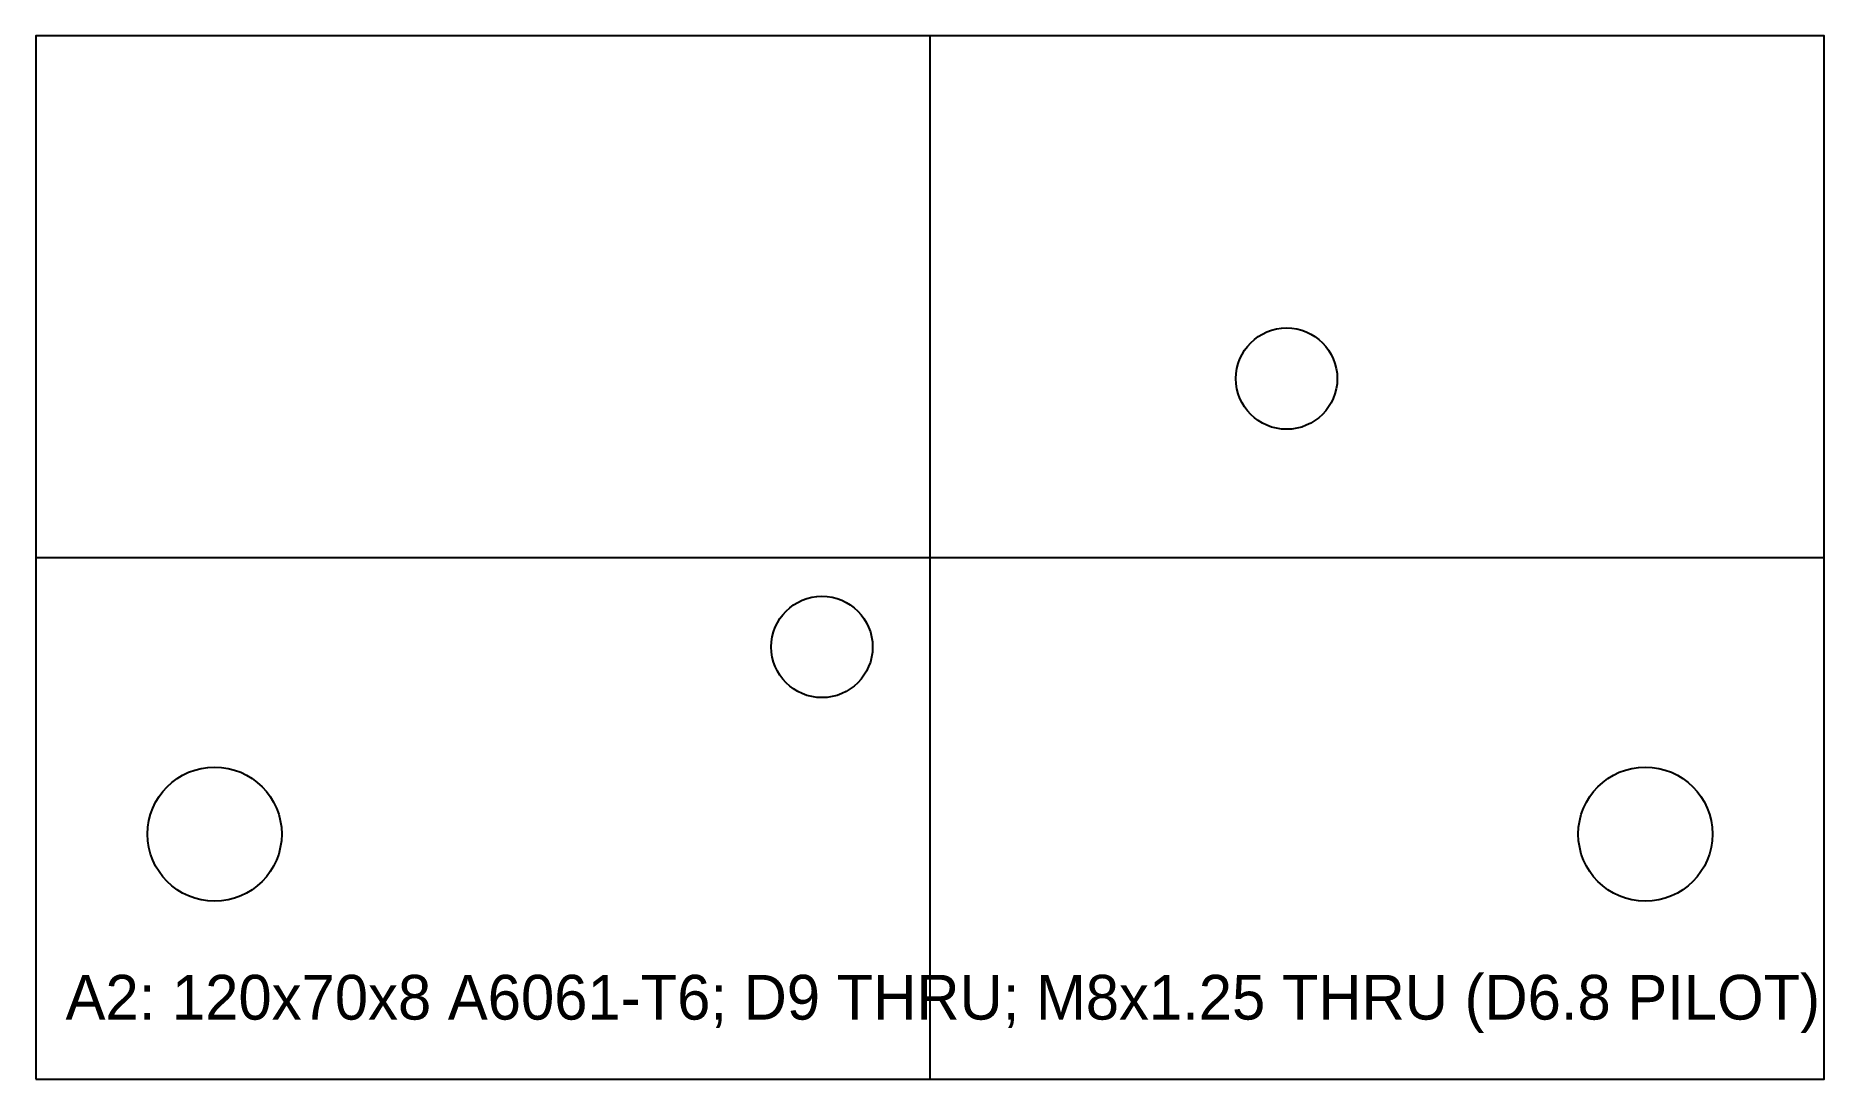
# Model space of a CAD drawing. Header units: millimetres. Extents: x -60 to 60, y -35 to 35.
import ezdxf

# ---------------------------------------------------------------- set-up
doc = ezdxf.new("R2010")
doc.units = ezdxf.units.MM
for name, color, linetype in [('CENTER', 7, 'Continuous'), ('CUT_OUTER', 7, 'Continuous'), ('DRILL_D9', 7, 'Continuous'), ('NOTES', 7, 'Continuous'), ('TAP_M8X1_25', 7, 'Continuous')]:
    doc.layers.add(name, color=color, linetype=linetype)

msp = doc.modelspace()

# ---------------------------------------------------------------- linework, layer by layer
at = {"layer": 'CENTER'}
for p, q in [((0, -35), (0, 35)), ((-60, 0), (60, 0))]:
    msp.add_line(p, q, dxfattribs=at)
at = {"layer": 'CUT_OUTER'}
msp.add_lwpolyline([(-60, -35), (60, -35), (60, 35), (-60, 35)], close=True, dxfattribs=at)
at = {"layer": 'DRILL_D9'}
for centre in [(-48, -18.557), (48, -18.557)]:
    msp.add_circle(centre, 4.5, dxfattribs=at)
at = {"layer": 'TAP_M8X1_25'}
for centre in [(23.927, 12), (-7.25, -6)]:
    msp.add_circle(centre, 3.4, dxfattribs=at)

# ---------------------------------------------------------------- texts
at = {"layer": 'NOTES'}
msp.add_text('A2: 120x70x8 A6061-T6; D9 THRU; M8x1.25 THRU (D6.8 PILOT)', height=3, dxfattribs=at).set_placement((-58, -31))

doc.saveas('drawing.dxf')
